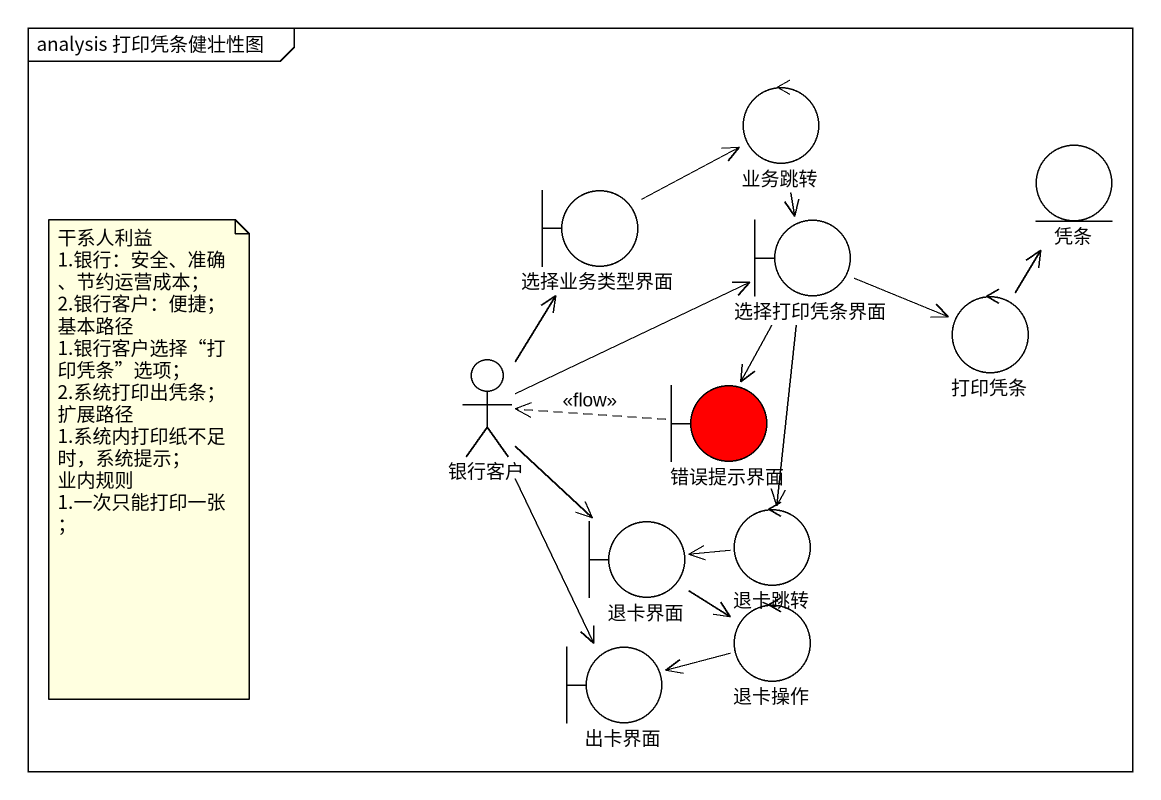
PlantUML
@startuml
mainframe analysis 打印凭条健壮性图
control 业务跳转
entity 凭条
boundary 选择业务类型界面
boundary 选择打印凭条界面
control 打印凭条
actor 银行客户
boundary 错误提示界面 #FF0000
boundary 退卡界面
control 退卡跳转
control 退卡操作
boundary 出卡界面
业务跳转 --> 选择打印凭条界面
选择业务类型界面 -right-> 业务跳转
选择打印凭条界面 -right-> 打印凭条
选择打印凭条界面 --> 错误提示界面
选择打印凭条界面 --> 退卡跳转
打印凭条 -up-> 凭条
银行客户 -up-> 选择业务类型界面
银行客户 -right-> 选择打印凭条界面
银行客户 --> 退卡界面
银行客户 --> 出卡界面
错误提示界面 .left.> 银行客户 : <<flow>>
退卡界面 --> 退卡操作
退卡跳转 -left-> 退卡界面
退卡操作 -left-> 出卡界面
note as N1
  干系人利益
  1.银行：安全、准确、节约运营成本；
  2.银行客户：便捷；
  基本路径
  1.银行客户选择“打印凭条”选项；
  2.系统打印出凭条；
  扩展路径
  1.系统内打印纸不足时，系统提示；
  业内规则
  1.一次只能打印一张；
end note
@enduml
